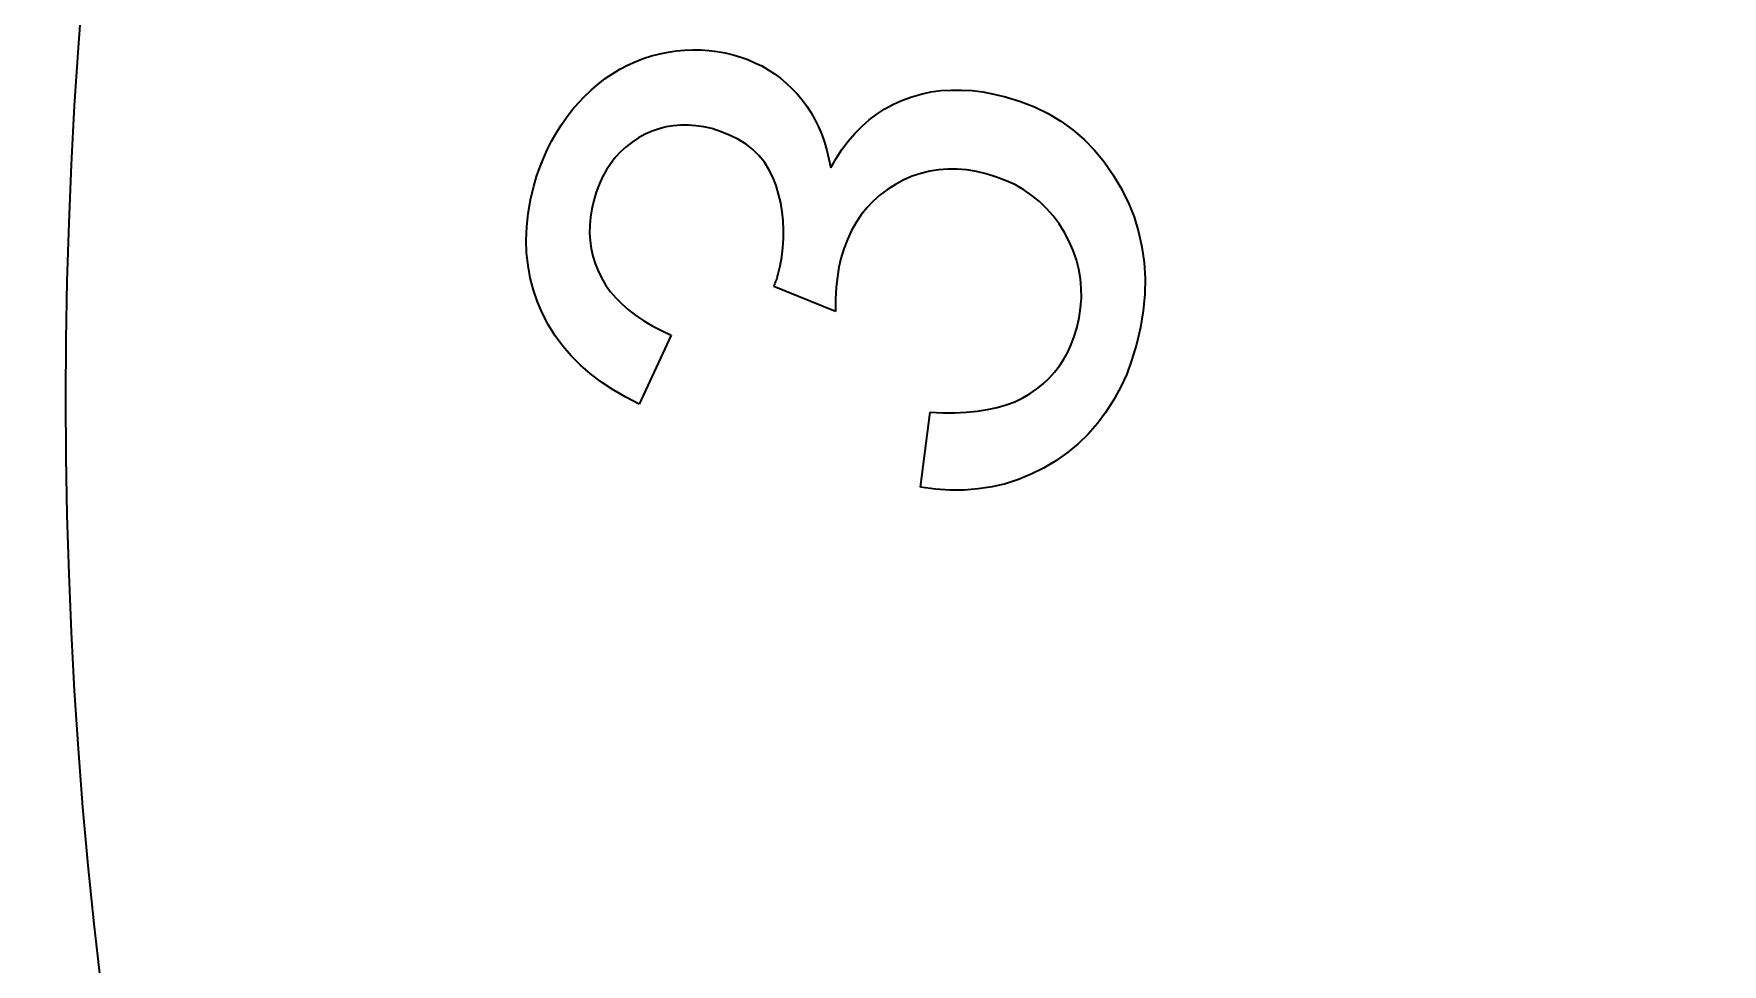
# Model space of a CAD drawing. Extents: x 23 to 417, y 3 to 294.
# Drawn here: x 213.446 to 214.83, y 160.311 to 161.074 of the extents above; entities that cross this region are included whole.
import ezdxf

# ---------------------------------------------------------------- set-up
doc = ezdxf.new("R2010")
doc.units = 0
doc.layers.add('1', color=7, linetype='Continuous', lineweight=13)

msp = doc.modelspace()

# ---------------------------------------------------------------- linework, layer by layer
at = {"layer": '1', "color": 7, "lineweight": 35, "ltscale": 0.000175623}
msp.add_line((213.9524, 161.0562), (213.9592, 161.058), dxfattribs=at)
at = {"layer": '1', "color": 7, "lineweight": 35, "ltscale": 0.000172809}
msp.add_line((213.9592, 161.058), (213.966, 161.0594), dxfattribs=at)
at = {"layer": '1', "color": 7, "lineweight": 35, "ltscale": 0.000170808}
msp.add_line((213.966, 161.0594), (213.9728, 161.0604), dxfattribs=at)
at = {"layer": '1', "color": 7, "lineweight": 35, "ltscale": 0.000169169}
msp.add_line((213.9728, 161.0604), (213.9795, 161.061), dxfattribs=at)
at = {"layer": '1', "color": 7, "lineweight": 35, "ltscale": 0.000167954}
msp.add_line((213.9795, 161.061), (213.9862, 161.0613), dxfattribs=at)
at = {"layer": '1', "color": 7, "lineweight": 35, "ltscale": 0.000167001}
msp.add_line((213.9862, 161.0613), (213.9929, 161.0612), dxfattribs=at)
at = {"layer": '1', "color": 7, "lineweight": 35, "ltscale": 0.000167127}
msp.add_line((213.9929, 161.0612), (213.9996, 161.0608), dxfattribs=at)
at = {"layer": '1', "color": 7, "lineweight": 35, "ltscale": 0.000167323}
msp.add_line((213.9996, 161.0608), (214.0062, 161.0599), dxfattribs=at)
at = {"layer": '1', "color": 7, "lineweight": 35, "ltscale": 0.00016841}
msp.add_line((214.0062, 161.0599), (214.0128, 161.0587), dxfattribs=at)
at = {"layer": '1', "color": 7, "lineweight": 35, "ltscale": 0.000169624}
msp.add_line((214.0128, 161.0587), (214.0194, 161.0571), dxfattribs=at)
at = {"layer": '1', "color": 7, "lineweight": 35, "ltscale": 0.000160665}
msp.add_line((214.0194, 161.0571), (214.0256, 161.0553), dxfattribs=at)
at = {"layer": '1', "color": 7, "lineweight": 35, "ltscale": 0.000177113}
msp.add_line((213.9204, 161.0417), (213.9265, 161.0453), dxfattribs=at)
at = {"layer": '1', "color": 7, "lineweight": 35, "ltscale": 0.000176416}
msp.add_line((213.9265, 161.0453), (213.9328, 161.0486), dxfattribs=at)
at = {"layer": '1', "color": 7, "lineweight": 35, "ltscale": 0.000175638}
msp.add_line((213.9328, 161.0486), (213.9392, 161.0515), dxfattribs=at)
at = {"layer": '1', "color": 7, "lineweight": 35, "ltscale": 0.000175724}
msp.add_line((213.9392, 161.0515), (213.9457, 161.0541), dxfattribs=at)
at = {"layer": '1', "color": 7, "lineweight": 35, "ltscale": 0.000176546}
msp.add_line((213.9457, 161.0541), (213.9524, 161.0562), dxfattribs=at)
at = {"layer": '1', "color": 7, "lineweight": 35, "ltscale": 0.00015807}
msp.add_line((214.0256, 161.0553), (214.0315, 161.0532), dxfattribs=at)
at = {"layer": '1', "color": 7, "lineweight": 35, "ltscale": 0.000156407}
msp.add_line((214.0315, 161.0532), (214.0373, 161.0507), dxfattribs=at)
at = {"layer": '1', "color": 7, "lineweight": 35, "ltscale": 0.000154861}
msp.add_line((214.0373, 161.0507), (214.0428, 161.048), dxfattribs=at)
at = {"layer": '1', "color": 7, "lineweight": 35, "ltscale": 0.000153961}
msp.add_line((214.0428, 161.048), (214.0482, 161.0449), dxfattribs=at)
at = {"layer": '1', "color": 7, "lineweight": 35, "ltscale": 0.000153803}
msp.add_line((214.0482, 161.0449), (214.0533, 161.0416), dxfattribs=at)
at = {"layer": '1', "color": 7, "lineweight": 35, "ltscale": 0.000184208}
msp.add_line((213.9032, 161.0284), (213.9088, 161.0332), dxfattribs=at)
at = {"layer": '1', "color": 7, "lineweight": 35, "ltscale": 0.00018121}
msp.add_line((213.9088, 161.0332), (213.9145, 161.0377), dxfattribs=at)
at = {"layer": '1', "color": 7, "lineweight": 35, "ltscale": 0.000178949}
msp.add_line((213.9145, 161.0377), (213.9204, 161.0417), dxfattribs=at)
at = {"layer": '1', "color": 7, "lineweight": 35, "ltscale": 0.00015379}
msp.add_line((214.0533, 161.0416), (214.0583, 161.0379), dxfattribs=at)
at = {"layer": '1', "color": 7, "lineweight": 35, "ltscale": 0.0001548}
msp.add_line((214.0583, 161.0379), (214.063, 161.0339), dxfattribs=at)
at = {"layer": '1', "color": 7, "lineweight": 35, "ltscale": 0.000156}
msp.add_line((214.063, 161.0339), (214.0676, 161.0296), dxfattribs=at)
at = {"layer": '1', "color": 7, "lineweight": 35, "ltscale": 0.000157702}
msp.add_line((214.0676, 161.0296), (214.0719, 161.0251), dxfattribs=at)
at = {"layer": '1', "color": 7, "lineweight": 35, "ltscale": 0.000192888}
msp.add_line((213.8875, 161.0119), (213.8925, 161.0177), dxfattribs=at)
at = {"layer": '1', "color": 7, "lineweight": 35, "ltscale": 0.000191249}
msp.add_line((213.8925, 161.0177), (213.8978, 161.0233), dxfattribs=at)
at = {"layer": '1', "color": 7, "lineweight": 35, "ltscale": 0.000187215}
msp.add_line((213.8978, 161.0233), (213.9032, 161.0284), dxfattribs=at)
at = {"layer": '1', "color": 7, "lineweight": 35, "ltscale": 0.000159004}
msp.add_line((214.0719, 161.0251), (214.076, 161.0202), dxfattribs=at)
at = {"layer": '1', "color": 7, "lineweight": 35, "ltscale": 0.0001596}
msp.add_line((214.076, 161.0202), (214.0798, 161.0151), dxfattribs=at)
at = {"layer": '1', "color": 7, "lineweight": 35, "ltscale": 0.000199802}
msp.add_line((214.1439, 161.0128), (214.151, 161.0166), dxfattribs=at)
at = {"layer": '1', "color": 7, "lineweight": 35, "ltscale": 0.000201377}
msp.add_line((214.151, 161.0166), (214.1583, 161.0199), dxfattribs=at)
at = {"layer": '1', "color": 7, "lineweight": 35, "ltscale": 0.000202263}
msp.add_line((214.1583, 161.0199), (214.1659, 161.0227), dxfattribs=at)
at = {"layer": '1', "color": 7, "lineweight": 35, "ltscale": 0.000202085}
msp.add_line((214.1659, 161.0227), (214.1736, 161.025), dxfattribs=at)
at = {"layer": '1', "color": 7, "lineweight": 35, "ltscale": 0.000203705}
msp.add_line((214.1736, 161.025), (214.1816, 161.0267), dxfattribs=at)
at = {"layer": '1', "color": 7, "lineweight": 35, "ltscale": 0.0002055}
msp.add_line((214.1816, 161.0267), (214.1898, 161.0278), dxfattribs=at)
at = {"layer": '1', "color": 7, "lineweight": 35, "ltscale": 0.000208815}
msp.add_line((214.1898, 161.0278), (214.1981, 161.0283), dxfattribs=at)
at = {"layer": '1', "color": 7, "lineweight": 35, "ltscale": 0.000213104}
msp.add_line((214.1981, 161.0283), (214.2066, 161.0283), dxfattribs=at)
at = {"layer": '1', "color": 7, "lineweight": 35, "ltscale": 0.000218039}
msp.add_line((214.2066, 161.0283), (214.2153, 161.0278), dxfattribs=at)
at = {"layer": '1', "color": 7, "lineweight": 35, "ltscale": 0.000223967}
msp.add_line((214.2153, 161.0278), (214.2242, 161.0267), dxfattribs=at)
at = {"layer": '1', "color": 7, "lineweight": 35, "ltscale": 0.000230753}
msp.add_line((214.2242, 161.0267), (214.2333, 161.025), dxfattribs=at)
at = {"layer": '1', "color": 7, "lineweight": 35, "ltscale": 0.000238116}
msp.add_line((214.2333, 161.025), (214.2426, 161.0228), dxfattribs=at)
at = {"layer": '1', "color": 7, "lineweight": 35, "ltscale": 0.000322754}
msp.add_line((214.2426, 161.0228), (214.2549, 161.019), dxfattribs=at)
at = {"layer": '1', "color": 7, "lineweight": 35, "ltscale": 0.000314477}
msp.add_line((214.2549, 161.019), (214.2666, 161.0144), dxfattribs=at)
at = {"layer": '1', "color": 7, "lineweight": 35, "ltscale": 0.000192061}
msp.add_line((213.8784, 160.9995), (213.8828, 161.0058), dxfattribs=at)
at = {"layer": '1', "color": 7, "lineweight": 35, "ltscale": 0.000192147}
msp.add_line((213.8828, 161.0058), (213.8875, 161.0119), dxfattribs=at)
at = {"layer": '1', "color": 7, "lineweight": 35, "ltscale": 0.000160973}
msp.add_line((214.0798, 161.0151), (214.0833, 161.0097), dxfattribs=at)
at = {"layer": '1', "color": 7, "lineweight": 35, "ltscale": 0.000162526}
msp.add_line((214.0833, 161.0097), (214.0865, 161.004), dxfattribs=at)
at = {"layer": '1', "color": 7, "lineweight": 35, "ltscale": 0.000165339}
msp.add_line((214.0865, 161.004), (214.0894, 160.9981), dxfattribs=at)
at = {"layer": '1', "color": 7, "lineweight": 35, "ltscale": 0.000201245}
msp.add_line((214.1248, 160.9984), (214.1309, 161.0037), dxfattribs=at)
at = {"layer": '1', "color": 7, "lineweight": 35, "ltscale": 0.000199645}
msp.add_line((214.1309, 161.0037), (214.1372, 161.0085), dxfattribs=at)
at = {"layer": '1', "color": 7, "lineweight": 35, "ltscale": 0.000198901}
msp.add_line((214.1372, 161.0085), (214.1439, 161.0128), dxfattribs=at)
at = {"layer": '1', "color": 7, "lineweight": 35, "ltscale": 0.000308296}
msp.add_line((214.2666, 161.0144), (214.2777, 161.0089), dxfattribs=at)
at = {"layer": '1', "color": 7, "lineweight": 35, "ltscale": 0.000304206}
msp.add_line((214.2777, 161.0089), (214.2881, 161.0027), dxfattribs=at)
at = {"layer": '1', "color": 7, "lineweight": 35, "ltscale": 0.000302308}
msp.add_line((214.2881, 161.0027), (214.2979, 160.9956), dxfattribs=at)
at = {"layer": '1', "color": 7, "lineweight": 35, "ltscale": 0.00019309}
msp.add_line((213.8705, 160.9863), (213.8743, 160.993), dxfattribs=at)
at = {"layer": '1', "color": 7, "lineweight": 35, "ltscale": 0.000192145}
msp.add_line((213.8743, 160.993), (213.8784, 160.9995), dxfattribs=at)
at = {"layer": '1', "color": 7, "lineweight": 35, "ltscale": 0.000157771}
msp.add_line((213.9418, 160.989), (213.9366, 160.9855), dxfattribs=at)
at = {"layer": '1', "color": 7, "lineweight": 35, "ltscale": 0.0001573}
msp.add_line((213.9474, 160.992), (213.9418, 160.989), dxfattribs=at)
at = {"layer": '1', "color": 7, "lineweight": 35, "ltscale": 0.000153918}
msp.add_line((213.953, 160.9945), (213.9474, 160.992), dxfattribs=at)
at = {"layer": '1', "color": 7, "lineweight": 35, "ltscale": 0.000151885}
msp.add_line((213.9587, 160.9965), (213.953, 160.9945), dxfattribs=at)
at = {"layer": '1', "color": 7, "lineweight": 35, "ltscale": 0.000150843}
msp.add_line((213.9645, 160.998), (213.9587, 160.9965), dxfattribs=at)
at = {"layer": '1', "color": 7, "lineweight": 35, "ltscale": 0.000150382}
msp.add_line((213.9705, 160.999), (213.9645, 160.998), dxfattribs=at)
at = {"layer": '1', "color": 7, "lineweight": 35, "ltscale": 0.000151862}
msp.add_line((213.9765, 160.9995), (213.9705, 160.999), dxfattribs=at)
at = {"layer": '1', "color": 7, "lineweight": 35, "ltscale": 0.00015389}
msp.add_line((213.9827, 160.9995), (213.9765, 160.9995), dxfattribs=at)
at = {"layer": '1', "color": 7, "lineweight": 35, "ltscale": 0.00015693}
msp.add_line((213.9889, 160.999), (213.9827, 160.9995), dxfattribs=at)
at = {"layer": '1', "color": 7, "lineweight": 35, "ltscale": 0.000160943}
msp.add_line((213.9953, 160.998), (213.9889, 160.999), dxfattribs=at)
at = {"layer": '1', "color": 7, "lineweight": 35, "ltscale": 0.000166049}
msp.add_line((214.0018, 160.9966), (213.9953, 160.998), dxfattribs=at)
at = {"layer": '1', "color": 7, "lineweight": 35, "ltscale": 0.000207854}
msp.add_line((214.0097, 160.9941), (214.0018, 160.9966), dxfattribs=at)
at = {"layer": '1', "color": 7, "lineweight": 35, "ltscale": 0.000197881}
msp.add_line((214.0171, 160.9911), (214.0097, 160.9941), dxfattribs=at)
at = {"layer": '1', "color": 7, "lineweight": 35, "ltscale": 0.000189427}
msp.add_line((214.0238, 160.9877), (214.0171, 160.9911), dxfattribs=at)
at = {"layer": '1', "color": 7, "lineweight": 35, "ltscale": 0.000182964}
msp.add_line((214.03, 160.9838), (214.0238, 160.9877), dxfattribs=at)
at = {"layer": '1', "color": 7, "lineweight": 35, "ltscale": 0.000168032}
msp.add_line((214.0894, 160.9981), (214.092, 160.9919), dxfattribs=at)
at = {"layer": '1', "color": 7, "lineweight": 35, "ltscale": 0.000171838}
msp.add_line((214.092, 160.9919), (214.0943, 160.9854), dxfattribs=at)
at = {"layer": '1', "color": 7, "lineweight": 35, "ltscale": 0.0002073}
msp.add_line((214.1137, 160.9863), (214.1191, 160.9926), dxfattribs=at)
at = {"layer": '1', "color": 7, "lineweight": 35, "ltscale": 0.000203641}
msp.add_line((214.1191, 160.9926), (214.1248, 160.9984), dxfattribs=at)
at = {"layer": '1', "color": 7, "lineweight": 35, "ltscale": 0.000302507}
msp.add_line((214.2979, 160.9956), (214.3071, 160.9877), dxfattribs=at)
at = {"layer": '1', "color": 7, "lineweight": 35, "ltscale": 0.00030493}
msp.add_line((214.3071, 160.9877), (214.3156, 160.979), dxfattribs=at)
at = {"layer": '1', "color": 7, "lineweight": 35, "ltscale": 0.000195834}
msp.add_line((213.8638, 160.9722), (213.867, 160.9793), dxfattribs=at)
at = {"layer": '1', "color": 7, "lineweight": 35, "ltscale": 0.000194035}
msp.add_line((213.867, 160.9793), (213.8705, 160.9863), dxfattribs=at)
at = {"layer": '1', "color": 7, "lineweight": 35, "ltscale": 0.000155102}
msp.add_line((213.9271, 160.9775), (213.9228, 160.9729), dxfattribs=at)
at = {"layer": '1', "color": 7, "lineweight": 35, "ltscale": 0.000155041}
msp.add_line((213.9316, 160.9817), (213.9271, 160.9775), dxfattribs=at)
at = {"layer": '1', "color": 7, "lineweight": 35, "ltscale": 0.000156009}
msp.add_line((213.9366, 160.9855), (213.9316, 160.9817), dxfattribs=at)
at = {"layer": '1', "color": 7, "lineweight": 35, "ltscale": 0.000177875}
msp.add_line((214.0356, 160.9794), (214.03, 160.9838), dxfattribs=at)
at = {"layer": '1', "color": 7, "lineweight": 35, "ltscale": 0.000175106}
msp.add_line((214.0406, 160.9745), (214.0356, 160.9794), dxfattribs=at)
at = {"layer": '1', "color": 7, "lineweight": 35, "ltscale": 0.00017406}
msp.add_line((214.045, 160.9691), (214.0406, 160.9745), dxfattribs=at)
at = {"layer": '1', "color": 7, "lineweight": 35, "ltscale": 0.000175637}
msp.add_line((214.0943, 160.9854), (214.0963, 160.9786), dxfattribs=at)
at = {"layer": '1', "color": 7, "lineweight": 35, "ltscale": 0.000180111}
msp.add_line((214.0963, 160.9786), (214.098, 160.9716), dxfattribs=at)
at = {"layer": '1', "color": 7, "lineweight": 35, "ltscale": 0.000217556}
msp.add_line((214.1039, 160.9722), (214.1086, 160.9795), dxfattribs=at)
at = {"layer": '1', "color": 7, "lineweight": 35, "ltscale": 0.000212301}
msp.add_line((214.1086, 160.9795), (214.1137, 160.9863), dxfattribs=at)
at = {"layer": '1', "color": 7, "lineweight": 35, "ltscale": 0.000309868}
msp.add_line((214.3156, 160.979), (214.3235, 160.9694), dxfattribs=at)
at = {"layer": '1', "color": 7, "lineweight": 35, "ltscale": 0.00020032}
msp.add_line((213.8583, 160.9572), (213.8609, 160.9648), dxfattribs=at)
at = {"layer": '1', "color": 7, "lineweight": 35, "ltscale": 0.000197671}
msp.add_line((213.8609, 160.9648), (213.8638, 160.9722), dxfattribs=at)
at = {"layer": '1', "color": 7, "lineweight": 35, "ltscale": 0.000162272}
msp.add_line((213.9155, 160.9627), (213.9124, 160.957), dxfattribs=at)
at = {"layer": '1', "color": 7, "lineweight": 35, "ltscale": 0.000159052}
msp.add_line((213.919, 160.968), (213.9155, 160.9627), dxfattribs=at)
at = {"layer": '1', "color": 7, "lineweight": 35, "ltscale": 0.000156586}
msp.add_line((213.9228, 160.9729), (213.919, 160.968), dxfattribs=at)
at = {"layer": '1', "color": 7, "lineweight": 35, "ltscale": 0.000175149}
msp.add_line((214.0488, 160.9632), (214.045, 160.9691), dxfattribs=at)
at = {"layer": '1', "color": 7, "lineweight": 35, "ltscale": 0.000178856}
msp.add_line((214.052, 160.9568), (214.0488, 160.9632), dxfattribs=at)
at = {"layer": '1', "color": 7, "lineweight": 35, "ltscale": 0.000185098}
msp.add_line((214.098, 160.9716), (214.0994, 160.9644), dxfattribs=at)
at = {"layer": '1', "color": 7, "lineweight": 35, "ltscale": 0.000223958}
msp.add_line((214.0994, 160.9644), (214.1039, 160.9722), dxfattribs=at)
at = {"layer": '1', "color": 7, "lineweight": 35, "ltscale": 0.000187222}
msp.add_line((214.1733, 160.9599), (214.1662, 160.9575), dxfattribs=at)
at = {"layer": '1', "color": 7, "lineweight": 35, "ltscale": 0.000186251}
msp.add_line((214.1806, 160.9616), (214.1733, 160.9599), dxfattribs=at)
at = {"layer": '1', "color": 7, "lineweight": 35, "ltscale": 0.00018683}
msp.add_line((214.188, 160.9628), (214.1806, 160.9616), dxfattribs=at)
at = {"layer": '1', "color": 7, "lineweight": 35, "ltscale": 0.00018868}
msp.add_line((214.1955, 160.9634), (214.188, 160.9628), dxfattribs=at)
at = {"layer": '1', "color": 7, "lineweight": 35, "ltscale": 0.000191623}
msp.add_line((214.2031, 160.9633), (214.1955, 160.9634), dxfattribs=at)
at = {"layer": '1', "color": 7, "lineweight": 35, "ltscale": 0.000195937}
msp.add_line((214.211, 160.9627), (214.2031, 160.9633), dxfattribs=at)
at = {"layer": '1', "color": 7, "lineweight": 35, "ltscale": 0.000201518}
msp.add_line((214.2189, 160.9614), (214.211, 160.9627), dxfattribs=at)
at = {"layer": '1', "color": 7, "lineweight": 35, "ltscale": 0.000207814}
msp.add_line((214.227, 160.9595), (214.2189, 160.9614), dxfattribs=at)
at = {"layer": '1', "color": 7, "lineweight": 35, "ltscale": 0.000316298}
msp.add_line((214.3235, 160.9694), (214.3308, 160.9591), dxfattribs=at)
at = {"layer": '1', "color": 7, "lineweight": 35, "ltscale": 0.000291946}
msp.add_line((213.8533, 160.9381), (213.856, 160.9494), dxfattribs=at)
at = {"layer": '1', "color": 7, "lineweight": 35, "ltscale": 0.000202997}
msp.add_line((213.856, 160.9494), (213.8583, 160.9572), dxfattribs=at)
at = {"layer": '1', "color": 7, "lineweight": 35, "ltscale": 0.000171703}
msp.add_line((213.9096, 160.9509), (213.9072, 160.9445), dxfattribs=at)
at = {"layer": '1', "color": 7, "lineweight": 35, "ltscale": 0.000166354}
msp.add_line((213.9124, 160.957), (213.9096, 160.9509), dxfattribs=at)
at = {"layer": '1', "color": 7, "lineweight": 35, "ltscale": 0.000184014}
msp.add_line((214.0546, 160.9499), (214.052, 160.9568), dxfattribs=at)
at = {"layer": '1', "color": 7, "lineweight": 35, "ltscale": 0.00018614}
msp.add_line((214.0567, 160.9428), (214.0546, 160.9499), dxfattribs=at)
at = {"layer": '1', "color": 7, "lineweight": 35, "ltscale": 0.000189297}
msp.add_line((214.146, 160.9467), (214.1399, 160.9422), dxfattribs=at)
at = {"layer": '1', "color": 7, "lineweight": 35, "ltscale": 0.000192759}
msp.add_line((214.1525, 160.9509), (214.146, 160.9467), dxfattribs=at)
at = {"layer": '1', "color": 7, "lineweight": 35, "ltscale": 0.00019258}
msp.add_line((214.1593, 160.9545), (214.1525, 160.9509), dxfattribs=at)
at = {"layer": '1', "color": 7, "lineweight": 35, "ltscale": 0.000189275}
msp.add_line((214.1662, 160.9575), (214.1593, 160.9545), dxfattribs=at)
at = {"layer": '1', "color": 7, "lineweight": 35, "ltscale": 0.000218334}
msp.add_line((214.2354, 160.9569), (214.227, 160.9595), dxfattribs=at)
at = {"layer": '1', "color": 7, "lineweight": 35, "ltscale": 0.00021212}
msp.add_line((214.2433, 160.9539), (214.2354, 160.9569), dxfattribs=at)
at = {"layer": '1', "color": 7, "lineweight": 35, "ltscale": 0.0002071}
msp.add_line((214.2508, 160.9504), (214.2433, 160.9539), dxfattribs=at)
at = {"layer": '1', "color": 7, "lineweight": 35, "ltscale": 0.000203476}
msp.add_line((214.2578, 160.9463), (214.2508, 160.9504), dxfattribs=at)
at = {"layer": '1', "color": 7, "lineweight": 35, "ltscale": 0.000200947}
msp.add_line((214.2644, 160.9417), (214.2578, 160.9463), dxfattribs=at)
at = {"layer": '1', "color": 7, "lineweight": 35, "ltscale": 0.00032466}
msp.add_line((214.3308, 160.9591), (214.3374, 160.9479), dxfattribs=at)
at = {"layer": '1', "color": 7, "lineweight": 35, "ltscale": 0.000327026}
msp.add_line((214.3374, 160.9479), (214.3432, 160.9362), dxfattribs=at)
at = {"layer": '1', "color": 7, "lineweight": 35, "ltscale": 0.000283441}
msp.add_line((213.8514, 160.9269), (213.8533, 160.9381), dxfattribs=at)
at = {"layer": '1', "color": 7, "lineweight": 35, "ltscale": 0.000175937}
msp.add_line((213.9051, 160.9377), (213.9035, 160.9308), dxfattribs=at)
at = {"layer": '1', "color": 7, "lineweight": 35, "ltscale": 0.000177474}
msp.add_line((213.9072, 160.9445), (213.9051, 160.9377), dxfattribs=at)
at = {"layer": '1', "color": 7, "lineweight": 35, "ltscale": 0.000184654}
msp.add_line((214.0584, 160.9356), (214.0567, 160.9428), dxfattribs=at)
at = {"layer": '1', "color": 7, "lineweight": 35, "ltscale": 0.000183488}
msp.add_line((214.0596, 160.9283), (214.0584, 160.9356), dxfattribs=at)
at = {"layer": '1', "color": 7, "lineweight": 35, "ltscale": 0.000187081}
msp.add_line((214.1343, 160.9372), (214.1292, 160.9318), dxfattribs=at)
at = {"layer": '1', "color": 7, "lineweight": 35, "ltscale": 0.000187576}
msp.add_line((214.1399, 160.9422), (214.1343, 160.9372), dxfattribs=at)
at = {"layer": '1', "color": 7, "lineweight": 35, "ltscale": 0.000199938}
msp.add_line((214.2706, 160.9367), (214.2644, 160.9417), dxfattribs=at)
at = {"layer": '1', "color": 7, "lineweight": 35, "ltscale": 0.000200118}
msp.add_line((214.2764, 160.9311), (214.2706, 160.9367), dxfattribs=at)
at = {"layer": '1', "color": 7, "lineweight": 35, "ltscale": 0.00032215}
msp.add_line((214.3432, 160.9362), (214.3481, 160.9243), dxfattribs=at)
at = {"layer": '1', "color": 7, "lineweight": 35, "ltscale": 0.000275635}
msp.add_line((213.8502, 160.916), (213.8514, 160.9269), dxfattribs=at)
at = {"layer": '1', "color": 7, "lineweight": 35, "ltscale": 0.000166818}
msp.add_line((213.9024, 160.9241), (213.9018, 160.9174), dxfattribs=at)
at = {"layer": '1', "color": 7, "lineweight": 35, "ltscale": 0.000170982}
msp.add_line((213.9035, 160.9308), (213.9024, 160.9241), dxfattribs=at)
at = {"layer": '1', "color": 7, "lineweight": 35, "ltscale": 0.000183044}
msp.add_line((214.0604, 160.9211), (214.0596, 160.9283), dxfattribs=at)
at = {"layer": '1', "color": 7, "lineweight": 35, "ltscale": 0.000183548}
msp.add_line((214.0608, 160.9137), (214.0604, 160.9211), dxfattribs=at)
at = {"layer": '1', "color": 7, "lineweight": 35, "ltscale": 0.000193005}
msp.add_line((214.1202, 160.9196), (214.1164, 160.9129), dxfattribs=at)
at = {"layer": '1', "color": 7, "lineweight": 35, "ltscale": 0.00018964}
msp.add_line((214.1245, 160.9259), (214.1202, 160.9196), dxfattribs=at)
at = {"layer": '1', "color": 7, "lineweight": 35, "ltscale": 0.000187902}
msp.add_line((214.1292, 160.9318), (214.1245, 160.9259), dxfattribs=at)
at = {"layer": '1', "color": 7, "lineweight": 35, "ltscale": 0.000202025}
msp.add_line((214.2817, 160.9251), (214.2764, 160.9311), dxfattribs=at)
at = {"layer": '1', "color": 7, "lineweight": 35, "ltscale": 0.000204677}
msp.add_line((214.2866, 160.9185), (214.2817, 160.9251), dxfattribs=at)
at = {"layer": '1', "color": 7, "lineweight": 35, "ltscale": 0.000209076}
msp.add_line((214.2911, 160.9114), (214.2866, 160.9185), dxfattribs=at)
at = {"layer": '1', "color": 7, "lineweight": 35, "ltscale": 0.000319832}
msp.add_line((214.3481, 160.9243), (214.3519, 160.912), dxfattribs=at)
at = {"layer": '1', "color": 7, "lineweight": 35, "ltscale": 0.000269447}
msp.add_line((213.8498, 160.9052), (213.8502, 160.916), dxfattribs=at)
at = {"layer": '1', "color": 7, "lineweight": 35, "ltscale": 0.000264225}
msp.add_line((213.8501, 160.8946), (213.8498, 160.9052), dxfattribs=at)
at = {"layer": '1', "color": 7, "lineweight": 35, "ltscale": 0.000162738}
msp.add_line((213.9018, 160.9174), (213.9017, 160.9109), dxfattribs=at)
at = {"layer": '1', "color": 7, "lineweight": 35, "ltscale": 0.000160446}
msp.add_line((213.9017, 160.9109), (213.9021, 160.9045), dxfattribs=at)
at = {"layer": '1', "color": 7, "lineweight": 35, "ltscale": 0.000158633}
msp.add_line((213.9021, 160.9045), (213.903, 160.8982), dxfattribs=at)
at = {"layer": '1', "color": 7, "lineweight": 35, "ltscale": 0.000186209}
msp.add_line((214.0602, 160.8989), (214.0607, 160.9064), dxfattribs=at)
at = {"layer": '1', "color": 7, "lineweight": 35, "ltscale": 0.000183987}
msp.add_line((214.0607, 160.9064), (214.0608, 160.9137), dxfattribs=at)
at = {"layer": '1', "color": 7, "lineweight": 35, "ltscale": 0.000202835}
msp.add_line((214.1131, 160.9057), (214.1102, 160.8981), dxfattribs=at)
at = {"layer": '1', "color": 7, "lineweight": 35, "ltscale": 0.000197557}
msp.add_line((214.1164, 160.9129), (214.1131, 160.9057), dxfattribs=at)
at = {"layer": '1', "color": 7, "lineweight": 35, "ltscale": 0.0002089}
msp.add_line((214.295, 160.9041), (214.2911, 160.9114), dxfattribs=at)
at = {"layer": '1', "color": 7, "lineweight": 35, "ltscale": 0.000319075}
msp.add_line((214.3519, 160.912), (214.3546, 160.8996), dxfattribs=at)
at = {"layer": '1', "color": 7, "lineweight": 35, "ltscale": 0.000260632}
msp.add_line((213.8512, 160.8842), (213.8501, 160.8946), dxfattribs=at)
at = {"layer": '1', "color": 7, "lineweight": 35, "ltscale": 0.000158343}
msp.add_line((213.903, 160.8982), (213.9043, 160.8921), dxfattribs=at)
at = {"layer": '1', "color": 7, "lineweight": 35, "ltscale": 0.000158551}
msp.add_line((213.9043, 160.8921), (213.9062, 160.886), dxfattribs=at)
at = {"layer": '1', "color": 7, "lineweight": 35, "ltscale": 0.000190976}
msp.add_line((214.0579, 160.884), (214.0593, 160.8915), dxfattribs=at)
at = {"layer": '1', "color": 7, "lineweight": 35, "ltscale": 0.000187909}
msp.add_line((214.0593, 160.8915), (214.0602, 160.8989), dxfattribs=at)
at = {"layer": '1', "color": 7, "lineweight": 35, "ltscale": 0.00020955}
msp.add_line((214.1102, 160.8981), (214.1078, 160.8901), dxfattribs=at)
at = {"layer": '1', "color": 7, "lineweight": 35, "ltscale": 0.000203928}
msp.add_line((214.2983, 160.8966), (214.295, 160.9041), dxfattribs=at)
at = {"layer": '1', "color": 7, "lineweight": 35, "ltscale": 0.00020081}
msp.add_line((214.3009, 160.889), (214.2983, 160.8966), dxfattribs=at)
at = {"layer": '1', "color": 7, "lineweight": 35, "ltscale": 0.000321026}
msp.add_line((214.3546, 160.8996), (214.3564, 160.8869), dxfattribs=at)
at = {"layer": '1', "color": 7, "lineweight": 35, "ltscale": 0.000258186}
msp.add_line((213.8531, 160.8741), (213.8512, 160.8842), dxfattribs=at)
at = {"layer": '1', "color": 7, "lineweight": 35, "ltscale": 0.000160291}
msp.add_line((213.9062, 160.886), (213.9086, 160.88), dxfattribs=at)
at = {"layer": '1', "color": 7, "lineweight": 35, "ltscale": 0.000162207}
msp.add_line((213.9086, 160.88), (213.9114, 160.8742), dxfattribs=at)
at = {"layer": '1', "color": 7, "lineweight": 35, "ltscale": 0.000194231}
msp.add_line((214.0561, 160.8764), (214.0579, 160.884), dxfattribs=at)
at = {"layer": '1', "color": 7, "lineweight": 35, "ltscale": 0.000102534}
msp.add_line((214.1055, 160.8791), (214.1049, 160.8751), dxfattribs=at)
at = {"layer": '1', "color": 7, "lineweight": 35, "ltscale": 9.80382e-05}
msp.add_line((214.1062, 160.883), (214.1055, 160.8791), dxfattribs=at)
at = {"layer": '1', "color": 7, "lineweight": 35, "ltscale": 9.32174e-05}
msp.add_line((214.1069, 160.8866), (214.1062, 160.883), dxfattribs=at)
at = {"layer": '1', "color": 7, "lineweight": 35, "ltscale": 8.92792e-05}
msp.add_line((214.1078, 160.8901), (214.1069, 160.8866), dxfattribs=at)
at = {"layer": '1', "color": 7, "lineweight": 35, "ltscale": 0.000198401}
msp.add_line((214.3029, 160.8813), (214.3009, 160.889), dxfattribs=at)
at = {"layer": '1', "color": 7, "lineweight": 35, "ltscale": 0.000197395}
msp.add_line((214.3043, 160.8735), (214.3029, 160.8813), dxfattribs=at)
at = {"layer": '1', "color": 7, "lineweight": 35, "ltscale": 0.000324798}
msp.add_line((214.3564, 160.8869), (214.3572, 160.8739), dxfattribs=at)
at = {"layer": '1', "color": 7, "lineweight": 35, "ltscale": 0.000257636}
msp.add_line((213.8557, 160.8641), (213.8531, 160.8741), dxfattribs=at)
at = {"layer": '1', "color": 7, "lineweight": 35, "ltscale": 0.00025805}
msp.add_line((213.859, 160.8544), (213.8557, 160.8641), dxfattribs=at)
at = {"layer": '1', "color": 7, "lineweight": 35, "ltscale": 0.000165088}
msp.add_line((213.9114, 160.8742), (213.9148, 160.8685), dxfattribs=at)
at = {"layer": '1', "color": 7, "lineweight": 35, "ltscale": 0.000167876}
msp.add_line((213.9148, 160.8685), (213.9187, 160.8631), dxfattribs=at)
at = {"layer": '1', "color": 7, "lineweight": 35, "ltscale": 0.000171385}
msp.add_line((213.9187, 160.8631), (213.9231, 160.8578), dxfattribs=at)
at = {"layer": '1', "color": 7, "lineweight": 35, "ltscale": 3.03109e-05}
msp.add_line((214.0529, 160.867), (214.0533, 160.8682), dxfattribs=at)
at = {"layer": '1', "color": 7, "lineweight": 35, "ltscale": 0.001358}
msp.add_line((214.1032, 160.8465), (214.0529, 160.867), dxfattribs=at)
at = {"layer": '1', "color": 7, "lineweight": 35, "ltscale": 2.91409e-05}
msp.add_line((214.0533, 160.8682), (214.0537, 160.8693), dxfattribs=at)
at = {"layer": '1', "color": 7, "lineweight": 35, "ltscale": 2.79657e-05}
msp.add_line((214.0537, 160.8693), (214.0541, 160.8703), dxfattribs=at)
at = {"layer": '1', "color": 7, "lineweight": 35, "ltscale": 2.64076e-05}
msp.add_line((214.0541, 160.8703), (214.0545, 160.8713), dxfattribs=at)
at = {"layer": '1', "color": 7, "lineweight": 35, "ltscale": 2.52475e-05}
msp.add_line((214.0545, 160.8713), (214.0548, 160.8723), dxfattribs=at)
at = {"layer": '1', "color": 7, "lineweight": 35, "ltscale": 2.44601e-05}
msp.add_line((214.0548, 160.8723), (214.0551, 160.8732), dxfattribs=at)
at = {"layer": '1', "color": 7, "lineweight": 35, "ltscale": 2.29265e-05}
msp.add_line((214.0551, 160.8732), (214.0554, 160.8741), dxfattribs=at)
at = {"layer": '1', "color": 7, "lineweight": 35, "ltscale": 2.17634e-05}
msp.add_line((214.0554, 160.8741), (214.0557, 160.8749), dxfattribs=at)
at = {"layer": '1', "color": 7, "lineweight": 35, "ltscale": 2.0608e-05}
msp.add_line((214.0557, 160.8749), (214.0559, 160.8757), dxfattribs=at)
at = {"layer": '1', "color": 7, "lineweight": 35, "ltscale": 1.90759e-05}
msp.add_line((214.0559, 160.8757), (214.0561, 160.8764), dxfattribs=at)
at = {"layer": '1', "color": 7, "lineweight": 35, "ltscale": 0.000116925}
msp.add_line((214.104, 160.8663), (214.1036, 160.8617), dxfattribs=at)
at = {"layer": '1', "color": 7, "lineweight": 35, "ltscale": 0.000111825}
msp.add_line((214.1044, 160.8708), (214.104, 160.8663), dxfattribs=at)
at = {"layer": '1', "color": 7, "lineweight": 35, "ltscale": 0.000107541}
msp.add_line((214.1049, 160.8751), (214.1044, 160.8708), dxfattribs=at)
at = {"layer": '1', "color": 7, "lineweight": 35, "ltscale": 0.000198383}
msp.add_line((214.3049, 160.8656), (214.3043, 160.8735), dxfattribs=at)
at = {"layer": '1', "color": 7, "lineweight": 35, "ltscale": 0.000200024}
msp.add_line((214.305, 160.8576), (214.3049, 160.8656), dxfattribs=at)
at = {"layer": '1', "color": 7, "lineweight": 35, "ltscale": 0.000330582}
msp.add_line((214.3572, 160.8739), (214.3569, 160.8607), dxfattribs=at)
at = {"layer": '1', "color": 7, "lineweight": 35, "ltscale": 0.000260343}
msp.add_line((213.8631, 160.8448), (213.859, 160.8544), dxfattribs=at)
at = {"layer": '1', "color": 7, "lineweight": 35, "ltscale": 0.000176283}
msp.add_line((213.9231, 160.8578), (213.9281, 160.8528), dxfattribs=at)
at = {"layer": '1', "color": 7, "lineweight": 35, "ltscale": 0.000182363}
msp.add_line((213.9281, 160.8528), (213.9336, 160.848), dxfattribs=at)
at = {"layer": '1', "color": 7, "lineweight": 35, "ltscale": 0.000126579}
msp.add_line((214.1034, 160.8568), (214.1032, 160.8518), dxfattribs=at)
at = {"layer": '1', "color": 7, "lineweight": 35, "ltscale": 0.000131428}
msp.add_line((214.1032, 160.8518), (214.1032, 160.8465), dxfattribs=at)
at = {"layer": '1', "color": 7, "lineweight": 35, "ltscale": 0.000121776}
msp.add_line((214.1036, 160.8617), (214.1034, 160.8568), dxfattribs=at)
at = {"layer": '1', "color": 7, "lineweight": 35, "ltscale": 0.000207598}
msp.add_line((214.3031, 160.8413), (214.3043, 160.8495), dxfattribs=at)
at = {"layer": '1', "color": 7, "lineweight": 35, "ltscale": 0.00020302}
msp.add_line((214.3043, 160.8495), (214.305, 160.8576), dxfattribs=at)
at = {"layer": '1', "color": 7, "lineweight": 35, "ltscale": 0.000338244}
msp.add_line((214.3569, 160.8607), (214.3557, 160.8472), dxfattribs=at)
at = {"layer": '1', "color": 7, "lineweight": 35, "ltscale": 0.000261077}
msp.add_line((213.868, 160.8355), (213.8631, 160.8448), dxfattribs=at)
at = {"layer": '1', "color": 7, "lineweight": 35, "ltscale": 0.000260849}
msp.add_line((213.8735, 160.8267), (213.868, 160.8355), dxfattribs=at)
at = {"layer": '1', "color": 7, "lineweight": 35, "ltscale": 0.000188807}
msp.add_line((213.9336, 160.848), (213.9395, 160.8434), dxfattribs=at)
at = {"layer": '1', "color": 7, "lineweight": 35, "ltscale": 0.000196393}
msp.add_line((213.9395, 160.8434), (213.9461, 160.839), dxfattribs=at)
at = {"layer": '1', "color": 7, "lineweight": 35, "ltscale": 0.000204567}
msp.add_line((213.9461, 160.839), (213.9531, 160.8348), dxfattribs=at)
at = {"layer": '1', "color": 7, "lineweight": 35, "ltscale": 0.000213367}
msp.add_line((214.3012, 160.833), (214.3031, 160.8413), dxfattribs=at)
at = {"layer": '1', "color": 7, "lineweight": 35, "ltscale": 0.000347668}
msp.add_line((214.3557, 160.8472), (214.3534, 160.8335), dxfattribs=at)
at = {"layer": '1', "color": 7, "lineweight": 35, "ltscale": 0.0002619}
msp.add_line((213.8797, 160.8182), (213.8735, 160.8267), dxfattribs=at)
at = {"layer": '1', "color": 7, "lineweight": 35, "ltscale": 0.001559}
msp.add_line((213.9687, 160.8271), (213.9423, 160.7706), dxfattribs=at)
at = {"layer": '1', "color": 7, "lineweight": 35, "ltscale": 0.000213423}
msp.add_line((213.9531, 160.8348), (213.9606, 160.8309), dxfattribs=at)
at = {"layer": '1', "color": 7, "lineweight": 35, "ltscale": 0.000222892}
msp.add_line((213.9606, 160.8309), (213.9687, 160.8271), dxfattribs=at)
at = {"layer": '1', "color": 7, "lineweight": 35, "ltscale": 0.000175169}
msp.add_line((214.2966, 160.8196), (214.2991, 160.8261), dxfattribs=at)
at = {"layer": '1', "color": 7, "lineweight": 35, "ltscale": 0.000179766}
msp.add_line((214.2991, 160.8261), (214.3012, 160.833), dxfattribs=at)
at = {"layer": '1', "color": 7, "lineweight": 35, "ltscale": 0.000358764}
msp.add_line((214.3534, 160.8335), (214.3502, 160.8195), dxfattribs=at)
at = {"layer": '1', "color": 7, "lineweight": 35, "ltscale": 0.000264305}
msp.add_line((213.8866, 160.8102), (213.8797, 160.8182), dxfattribs=at)
at = {"layer": '1', "color": 7, "lineweight": 35, "ltscale": 0.000268715}
msp.add_line((213.8942, 160.8026), (213.8866, 160.8102), dxfattribs=at)
at = {"layer": '1', "color": 7, "lineweight": 35, "ltscale": 0.000167784}
msp.add_line((214.2905, 160.8075), (214.2938, 160.8133), dxfattribs=at)
at = {"layer": '1', "color": 7, "lineweight": 35, "ltscale": 0.000171054}
msp.add_line((214.2938, 160.8133), (214.2966, 160.8196), dxfattribs=at)
at = {"layer": '1', "color": 7, "lineweight": 35, "ltscale": 0.000323634}
msp.add_line((214.3502, 160.8195), (214.3464, 160.8071), dxfattribs=at)
at = {"layer": '1', "color": 7, "lineweight": 35, "ltscale": 0.00027416}
msp.add_line((213.9024, 160.7954), (213.8942, 160.8026), dxfattribs=at)
at = {"layer": '1', "color": 7, "lineweight": 35, "ltscale": 0.000280915}
msp.add_line((213.9114, 160.7886), (213.9024, 160.7954), dxfattribs=at)
at = {"layer": '1', "color": 7, "lineweight": 35, "ltscale": 0.000164463}
msp.add_line((214.2785, 160.7918), (214.2829, 160.7967), dxfattribs=at)
at = {"layer": '1', "color": 7, "lineweight": 35, "ltscale": 0.000164848}
msp.add_line((214.2829, 160.7967), (214.2869, 160.8019), dxfattribs=at)
at = {"layer": '1', "color": 7, "lineweight": 35, "ltscale": 0.000165874}
msp.add_line((214.2869, 160.8019), (214.2905, 160.8075), dxfattribs=at)
at = {"layer": '1', "color": 7, "lineweight": 35, "ltscale": 0.00030494}
msp.add_line((214.3421, 160.7953), (214.3371, 160.7842), dxfattribs=at)
at = {"layer": '1', "color": 7, "lineweight": 35, "ltscale": 0.000313803}
msp.add_line((214.3464, 160.8071), (214.3421, 160.7953), dxfattribs=at)
at = {"layer": '1', "color": 7, "lineweight": 35, "ltscale": 0.000288906}
msp.add_line((213.921, 160.7822), (213.9114, 160.7886), dxfattribs=at)
at = {"layer": '1', "color": 7, "lineweight": 35, "ltscale": 0.000298158}
msp.add_line((213.9313, 160.7762), (213.921, 160.7822), dxfattribs=at)
at = {"layer": '1', "color": 7, "lineweight": 35, "ltscale": 0.000169605}
msp.add_line((214.2629, 160.7792), (214.2685, 160.783), dxfattribs=at)
at = {"layer": '1', "color": 7, "lineweight": 35, "ltscale": 0.000167076}
msp.add_line((214.2685, 160.783), (214.2737, 160.7873), dxfattribs=at)
at = {"layer": '1', "color": 7, "lineweight": 35, "ltscale": 0.000165164}
msp.add_line((214.2737, 160.7873), (214.2785, 160.7918), dxfattribs=at)
at = {"layer": '1', "color": 7, "lineweight": 35, "ltscale": 0.000298312}
msp.add_line((214.3371, 160.7842), (214.3314, 160.7737), dxfattribs=at)
at = {"layer": '1', "color": 7, "lineweight": 35, "ltscale": 0.000308311}
msp.add_line((213.9423, 160.7706), (213.9313, 160.7762), dxfattribs=at)
at = {"layer": '1', "color": 7, "lineweight": 35, "ltscale": 0.000213494}
msp.add_line((214.2196, 160.7647), (214.228, 160.7661), dxfattribs=at)
at = {"layer": '1', "color": 7, "lineweight": 35, "ltscale": 0.000203384}
msp.add_line((214.228, 160.7661), (214.236, 160.7678), dxfattribs=at)
at = {"layer": '1', "color": 7, "lineweight": 35, "ltscale": 0.000194464}
msp.add_line((214.236, 160.7678), (214.2434, 160.77), dxfattribs=at)
at = {"layer": '1', "color": 7, "lineweight": 35, "ltscale": 0.000186588}
msp.add_line((214.2434, 160.77), (214.2504, 160.7726), dxfattribs=at)
at = {"layer": '1', "color": 7, "lineweight": 35, "ltscale": 0.000179201}
msp.add_line((214.2504, 160.7726), (214.2569, 160.7757), dxfattribs=at)
at = {"layer": '1', "color": 7, "lineweight": 35, "ltscale": 0.000173986}
msp.add_line((214.2569, 160.7757), (214.2629, 160.7792), dxfattribs=at)
at = {"layer": '1', "color": 7, "lineweight": 35, "ltscale": 0.000292497}
msp.add_line((214.3314, 160.7737), (214.3251, 160.7639), dxfattribs=at)
at = {"layer": '1', "color": 7, "lineweight": 35, "ltscale": 0.001549}
msp.add_line((214.173, 160.7024), (214.181, 160.7639), dxfattribs=at)
at = {"layer": '1', "color": 7, "lineweight": 35, "ltscale": 0.000259697}
msp.add_line((214.181, 160.7639), (214.1913, 160.7634), dxfattribs=at)
at = {"layer": '1', "color": 7, "lineweight": 35, "ltscale": 0.000247612}
msp.add_line((214.1913, 160.7634), (214.2012, 160.7634), dxfattribs=at)
at = {"layer": '1', "color": 7, "lineweight": 35, "ltscale": 0.000235562}
msp.add_line((214.2012, 160.7634), (214.2106, 160.7639), dxfattribs=at)
at = {"layer": '1', "color": 7, "lineweight": 35, "ltscale": 0.000224168}
msp.add_line((214.2106, 160.7639), (214.2196, 160.7647), dxfattribs=at)
at = {"layer": '1', "color": 7, "lineweight": 35, "ltscale": 0.000286687}
msp.add_line((214.3182, 160.7546), (214.3106, 160.746), dxfattribs=at)
at = {"layer": '1', "color": 7, "lineweight": 35, "ltscale": 0.000288314}
msp.add_line((214.3251, 160.7639), (214.3182, 160.7546), dxfattribs=at)
at = {"layer": '1', "color": 7, "lineweight": 35, "ltscale": 0.000285989}
msp.add_line((214.3106, 160.746), (214.3024, 160.7381), dxfattribs=at)
at = {"layer": '1', "color": 7, "lineweight": 35, "ltscale": 0.000290737}
msp.add_line((214.2935, 160.7308), (214.284, 160.7241), dxfattribs=at)
at = {"layer": '1', "color": 7, "lineweight": 35, "ltscale": 0.00028749}
msp.add_line((214.3024, 160.7381), (214.2935, 160.7308), dxfattribs=at)
at = {"layer": '1', "color": 7, "lineweight": 35, "ltscale": 0.000282368}
msp.add_line((214.2638, 160.713), (214.2534, 160.7088), dxfattribs=at)
at = {"layer": '1', "color": 7, "lineweight": 35, "ltscale": 0.00028562}
msp.add_line((214.274, 160.7181), (214.2638, 160.713), dxfattribs=at)
at = {"layer": '1', "color": 7, "lineweight": 35, "ltscale": 0.000289734}
msp.add_line((214.284, 160.7241), (214.274, 160.7181), dxfattribs=at)
at = {"layer": '1', "color": 7, "lineweight": 35, "ltscale": 0.000308746}
msp.add_line((214.1852, 160.7008), (214.173, 160.7024), dxfattribs=at)
at = {"layer": '1', "color": 7, "lineweight": 35, "ltscale": 0.000300487}
msp.add_line((214.1972, 160.7), (214.1852, 160.7008), dxfattribs=at)
at = {"layer": '1', "color": 7, "lineweight": 35, "ltscale": 0.000293452}
msp.add_line((214.2089, 160.7001), (214.1972, 160.7), dxfattribs=at)
at = {"layer": '1', "color": 7, "lineweight": 35, "ltscale": 0.000288113}
msp.add_line((214.2204, 160.701), (214.2089, 160.7001), dxfattribs=at)
at = {"layer": '1', "color": 7, "lineweight": 35, "ltscale": 0.000283876}
msp.add_line((214.2317, 160.7027), (214.2204, 160.701), dxfattribs=at)
at = {"layer": '1', "color": 7, "lineweight": 35, "ltscale": 0.000281952}
msp.add_line((214.2426, 160.7053), (214.2317, 160.7027), dxfattribs=at)
at = {"layer": '1', "color": 7, "lineweight": 35, "ltscale": 0.00028141}
msp.add_line((214.2534, 160.7088), (214.2426, 160.7053), dxfattribs=at)
at = {"layer": '1', "color": 7, "lineweight": 35}
for radius in [5.25, 4]:
    msp.add_arc((217.472, 160.7754), radius, 135, 315, dxfattribs=at)

doc.saveas('drawing.dxf')
